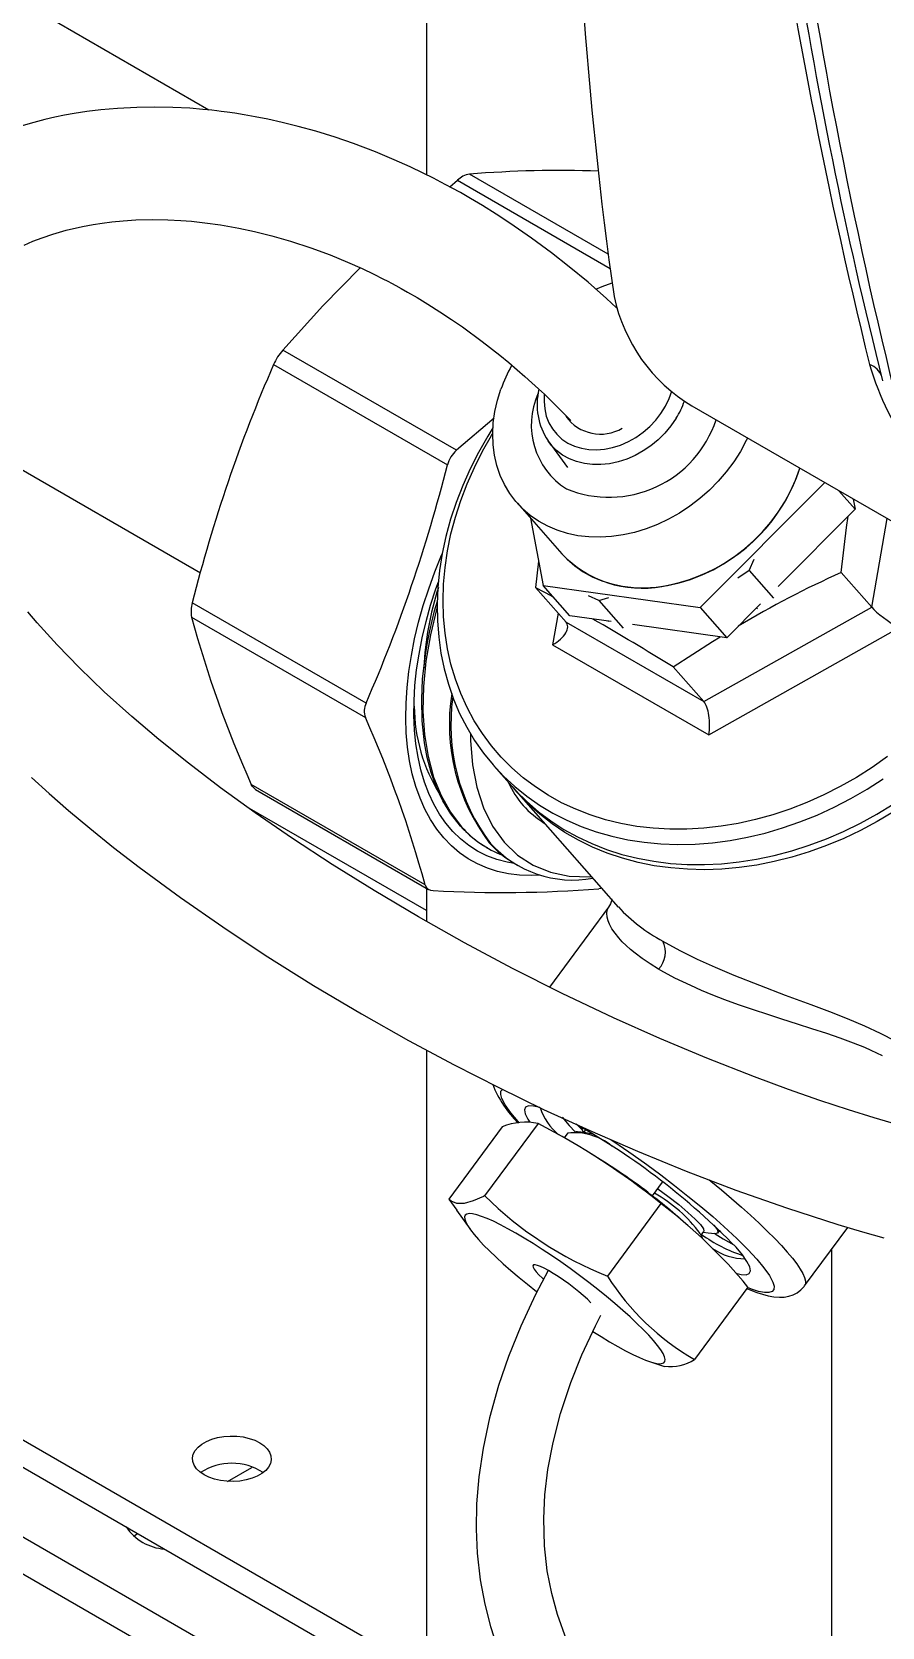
# Model space of a CAD drawing. Header units: millimetres. Extents: x 75 to 2075, y 25 to 1460.
# Drawn here: x 1575.1 to 1629.1, y 646.5 to 747.8 of the extents above; entities that cross this region are included whole.
import ezdxf

# ---------------------------------------------------------------- set-up
doc = ezdxf.new("R2010")
doc.units = ezdxf.units.MM
doc.header["$LTSCALE"] = 5

msp = doc.modelspace()

# ---------------------------------------------------------------- linework, layer by layer
at = {"color": 7, "linetype": 'Continuous', "lineweight": 25}
for p, q in [((1600.177, 935.187), (1600.177, 738.729)), ((1586.359, 742.845), (1491.677, 797.504)), ((1611.705, 733.688), (1602.902, 738.77)), ((1601.648, 737.967), (1602.13, 738.381)), ((1602.13, 738.381), (1611.826, 732.784)), ((1602.075, 721.237), (1591.044, 727.605)), ((1590.464, 726.68), (1601.495, 720.312)), ((1568.416, 723.512), (1585.827, 713.461)), ((1604.455, 723.282), (1602.075, 721.237)), ((1617.017, 724.052), (1705.91, 672.735)), ((1607.934, 721.765), (1607.885, 721.833)), ((1607.934, 721.765), (1609.122, 720.151)), ((1617.531, 711.259), (1625.445, 719.187)), ((1626.344, 718.668), (1627.374, 717.499)), ((1605.935, 717.873), (1608.759, 714.668)), ((1627.374, 717.499), (1622.481, 712.596)), ((1627.252, 718.144), (1627.374, 717.499)), ((1606.768, 716.928), (1607.578, 712.644)), ((1628.428, 711.27), (1629.401, 716.903)), ((1607.282, 714.205), (1607.082, 712.532)), ((1620.646, 713.605), (1620.97, 714.314)), ((1620.646, 713.605), (1619.923, 713.12)), ((1620.646, 713.605), (1622.197, 711.846)), ((1628.428, 711.27), (1626.485, 713.475)), ((1600.768, 712.449), (1600.922, 712.889)), ((1609.025, 710.328), (1607.082, 712.532)), ((1607.578, 712.644), (1617.531, 711.259)), ((1609.272, 710.721), (1607.578, 712.644)), ((1596.336, 705.187), (1585.305, 711.555)), ((1611.11, 711.708), (1610.443, 711.997)), ((1611.11, 711.708), (1611.736, 711.886)), ((1611.11, 711.708), (1612.66, 709.949)), ((1617.531, 711.259), (1619.226, 709.336)), ((1617.773, 705.278), (1628.428, 711.27)), ((1621.367, 711.481), (1619.226, 709.336)), ((1621.174, 711.16), (1621.114, 711.228)), ((1585.256, 710.636), (1596.287, 704.268)), ((1608.517, 710.904), (1608.169, 708.888)), ((1609.025, 710.328), (1617.773, 705.278)), ((1611.888, 710.357), (1609.272, 710.721)), ((1611.719, 710.356), (1611.694, 710.384)), ((1619.226, 709.336), (1613.248, 710.168)), ((1618.084, 703.164), (1630.159, 709.956)), ((1608.169, 708.888), (1618.084, 703.164)), ((1617.773, 705.278), (1615.83, 707.482)), ((1604.451, 701.191), (1605.58, 699.909)), ((1600.076, 693.654), (1589.045, 700.022)), ((1589.305, 699.703), (1600.299, 693.357)), ((1605.863, 699.589), (1612.344, 692.235)), ((1600.177, 692.011), (1588.788, 698.585)), ((1604.008, 696.003), (1604.081, 695.961)), ((1605.834, 694.949), (1605.91, 694.905)), ((1600.177, 693.427), (1600.177, 691.322)), ((1611.721, 692.219), (1607.984, 687.151)), ((1615.167, 690.073), (1615.309, 689.99)), ((1856.166, 489.638), (1512.715, 687.909)), ((1615.036, 688.214), (1614.901, 688.292)), ((1854.146, 488.472), (1510.694, 686.742)), ((1600.177, 683.154), (1600.177, 637.418)), ((1604.982, 678.28), (1601.591, 673.68)), ((1607.253, 678.494), (1603.861, 673.894)), ((1609.144, 677.892), (1608.911, 677.576)), ((1610.238, 678.072), (1610.132, 677.928)), ((1611.365, 676.098), (1610.523, 676.623)), ((1614.514, 673.892), (1615.159, 674.767)), ((1601.591, 673.68), (1602.091, 672.992)), ((1602.074, 672.979), (1602.937, 671.776)), ((1615.048, 673.405), (1611.656, 668.805)), ((1616.785, 671.998), (1615.973, 672.701)), ((1617.595, 671.398), (1617.773, 671.639)), ((1618.657, 671.535), (1618.761, 671.677)), ((1618.764, 671.692), (1618.842, 671.643)), ((1624.167, 668.177), (1626.91, 671.896)), ((1617.706, 671.158), (1617.551, 671.494)), ((1625.891, 636.771), (1625.891, 670.514)), ((1620.573, 668.102), (1617.181, 663.502)), ((1561.263, 666.074), (1600.177, 643.61)), ((1561.263, 664.325), (1600.177, 641.861)), ((1614.334, 663.372), (1615.278, 663.057)), ((1587.536, 655.767), (1589.073, 656.655)), ((1589.073, 656.699), (1589.073, 656.655)), ((1589.073, 656.655), (1589.121, 656.682))]:
    msp.add_line(p, q, dxfattribs=at)
at = {"color": 7, "linetype": 'Continuous', "lineweight": 25, "flags": 128}
for points in [[(1612.229, 730.286), (1611.586, 730.885), (1610.429, 731.903), (1609.235, 732.896), (1608.101, 733.785), (1606.843, 734.715), (1605.461, 735.67), (1604.588, 736.239), (1603.714, 736.782), (1602.955, 737.234), (1602.317, 737.599), (1601.794, 737.889), (1601.398, 738.102), (1601.084, 738.268), (1600.617, 738.509), (1599.962, 738.836), (1599.133, 739.231), (1598.121, 739.686), (1596.924, 740.185), (1595.542, 740.71), (1594.374, 741.112), (1593.15, 741.492), (1592.022, 741.805), (1591.003, 742.058), (1590.094, 742.26), (1589.292, 742.419), (1588.596, 742.542), (1588.006, 742.636), (1587.52, 742.706), (1587.137, 742.757), (1586.854, 742.791), (1586.551, 742.826), (1585.964, 742.885), (1585.137, 742.952), (1584.075, 743.008), (1582.878, 743.031), (1581.78, 743.014), (1580.56, 742.949), (1579.503, 742.854), (1578.598, 742.741), (1577.813, 742.62), (1577.2, 742.509), (1576.586, 742.384), (1575.942, 742.236), (1575.246, 742.056), (1574.428, 741.817)], [(1574.633, 734.269), (1575.189, 734.509), (1575.768, 734.732), (1576.442, 734.961), (1577.298, 735.208), (1578.341, 735.451), (1579.005, 735.575), (1579.579, 735.665), (1580.204, 735.745), (1580.915, 735.813), (1581.714, 735.863), (1582.793, 735.889), (1583.76, 735.872), (1584.581, 735.83), (1585.251, 735.778), (1586.089, 735.689), (1587.092, 735.55), (1588.264, 735.344), (1589.255, 735.133), (1590.344, 734.862), (1591.533, 734.521), (1592.824, 734.097), (1594.052, 733.641), (1595.157, 733.186), (1596.085, 732.771), (1596.833, 732.415), (1597.399, 732.132), (1597.714, 731.97), (1597.948, 731.847), (1598.23, 731.696), (1598.571, 731.509), (1598.972, 731.285), (1599.569, 730.939), (1600.262, 730.52), (1601.024, 730.038), (1601.758, 729.553), (1602.454, 729.071), (1603.713, 728.148), (1604.828, 727.273), (1605.396, 726.805), (1605.923, 726.357), (1606.411, 725.929), (1606.862, 725.524), (1607.275, 725.144), (1607.65, 724.791), (1607.998, 724.457), (1608.409, 724.054), (1608.798, 723.664), (1609.239, 723.211), (1609.322, 723.124)], [(1591.044, 727.605), (1593.579, 730.405), (1595.962, 732.826)], [(1610.927, 731.479), (1611.329, 731.645), (1611.952, 731.865)], [(1620.542, 722.018), (1620.46, 721.849), (1620.092, 721.168), (1619.672, 720.508), (1619.201, 719.875), (1618.683, 719.271), (1618.123, 718.703), (1617.524, 718.175), (1616.89, 717.689), (1616.227, 717.251), (1615.54, 716.862), (1614.833, 716.527), (1614.112, 716.246), (1613.381, 716.024), (1612.648, 715.86), (1611.916, 715.757), (1611.191, 715.715), (1610.479, 715.734), (1609.785, 715.815), (1609.114, 715.956), (1608.471, 716.157), (1607.861, 716.416), (1607.288, 716.732), (1606.757, 717.101), (1606.271, 717.521), (1605.835, 717.99), (1605.45, 718.503), (1605.121, 719.057), (1604.849, 719.647), (1604.637, 720.27), (1604.487, 720.921), (1604.398, 721.594), (1604.373, 722.286), (1604.41, 722.99), (1604.511, 723.702), (1604.673, 724.416), (1604.897, 725.127)], [(1607.645, 724.79), (1607.628, 724.341), (1607.67, 723.866), (1607.774, 723.414), (1607.939, 722.99), (1608.162, 722.6), (1608.44, 722.252), (1608.768, 721.95), (1609.141, 721.698), (1609.555, 721.501), (1610.002, 721.362), (1610.476, 721.282), (1610.97, 721.263), (1611.476, 721.305), (1611.986, 721.407), (1612.493, 721.569), (1612.989, 721.786), (1613.467, 722.058), (1613.918, 722.378), (1614.338, 722.742), (1614.718, 723.145), (1615.054, 723.581), (1615.34, 724.042), (1615.572, 724.523), (1615.738, 724.985)], [(1616.014, 723.27), (1615.681, 722.786), (1615.301, 722.331), (1614.879, 721.911), (1614.419, 721.531), (1613.928, 721.196), (1613.413, 720.91), (1612.88, 720.678), (1612.336, 720.502), (1611.788, 720.384), (1611.243, 720.326), (1610.708, 720.33), (1610.191, 720.394), (1609.699, 720.518), (1609.236, 720.7), (1608.81, 720.938), (1608.426, 721.229), (1608.09, 721.569), (1607.934, 721.765)], [(1604.385, 722.663), (1604.053, 722.126), (1603.47, 721.102), (1602.942, 720.059), (1602.47, 719.001), (1602.056, 717.931), (1601.701, 716.854), (1601.406, 715.771), (1601.173, 714.687), (1601.001, 713.606), (1600.892, 712.529), (1600.847, 711.462), (1600.864, 710.408), (1600.944, 709.369), (1601.087, 708.35), (1601.292, 707.353), (1601.558, 706.381), (1601.886, 705.439), (1602.273, 704.528), (1602.719, 703.652), (1603.222, 702.813), (1603.78, 702.015), (1604.391, 701.259), (1605.055, 700.548), (1605.768, 699.885), (1606.528, 699.272), (1607.334, 698.71), (1608.181, 698.201), (1609.068, 697.747), (1609.992, 697.35), (1610.949, 697.01), (1611.937, 696.73), (1612.953, 696.508), (1613.993, 696.348), (1615.054, 696.248), (1616.132, 696.209), (1617.224, 696.232), (1618.327, 696.316), (1619.438, 696.461), (1620.551, 696.666), (1621.665, 696.932), (1622.774, 697.256), (1623.877, 697.639), (1624.969, 698.078), (1626.047, 698.572), (1627.107, 699.121), (1628.146, 699.721), (1629.16, 700.371)], [(1629.432, 701.784), (1628.456, 701.102), (1627.454, 700.469), (1626.428, 699.886), (1625.381, 699.356), (1624.317, 698.88), (1623.239, 698.46), (1622.152, 698.097), (1621.058, 697.793), (1619.962, 697.547), (1618.866, 697.363), (1617.775, 697.239), (1616.692, 697.176), (1615.621, 697.175), (1614.566, 697.235), (1613.529, 697.356), (1612.515, 697.539), (1611.526, 697.781), (1610.566, 698.083), (1609.638, 698.444), (1608.746, 698.861), (1607.892, 699.335), (1607.079, 699.863), (1606.309, 700.443), (1605.586, 701.074), (1604.912, 701.754), (1604.288, 702.48), (1603.718, 703.25), (1603.202, 704.061), (1602.743, 704.91), (1602.342, 705.796), (1602.001, 706.714), (1601.72, 707.662), (1601.501, 708.636), (1601.344, 709.634), (1601.25, 710.652), (1601.219, 711.687), (1601.251, 712.735), (1601.346, 713.793), (1601.504, 714.857), (1601.724, 715.924), (1602.006, 716.99), (1602.348, 718.052), (1602.75, 719.106), (1603.21, 720.148), (1603.726, 721.176), (1604.298, 722.185), (1604.373, 722.309)], [(1608.759, 714.668), (1609.096, 714.316), (1609.581, 713.896), (1610.113, 713.527), (1610.685, 713.211), (1611.295, 712.952), (1611.938, 712.751), (1612.609, 712.61), (1613.303, 712.529), (1614.015, 712.51), (1614.74, 712.552), (1615.472, 712.655), (1616.206, 712.819), (1616.936, 713.042), (1617.657, 713.322), (1618.364, 713.657), (1619.052, 714.046), (1619.715, 714.485), (1620.348, 714.97), (1620.947, 715.499), (1621.507, 716.067), (1622.025, 716.67), (1622.496, 717.303), (1622.917, 717.963), (1623.284, 718.644), (1623.596, 719.34), (1623.849, 720.048), (1623.865, 720.099)], [(1626.485, 713.475), (1626.827, 716.342), (1626.937, 717.061)], [(1607.351, 694.26), (1606.807, 694.238), (1606.075, 694.261), (1605.368, 694.346), (1604.686, 694.493), (1604.033, 694.7), (1603.411, 694.969), (1602.821, 695.297), (1602.265, 695.683), (1601.747, 696.127), (1601.266, 696.626), (1600.826, 697.18), (1600.427, 697.785), (1600.07, 698.441), (1599.758, 699.144), (1599.491, 699.893), (1599.269, 700.685), (1599.094, 701.517), (1598.967, 702.386), (1598.887, 703.29), (1598.855, 704.226), (1598.872, 705.189), (1598.936, 706.178), (1599.048, 707.189), (1599.208, 708.217), (1599.414, 709.261), (1599.667, 710.315), (1599.965, 711.378), (1600.307, 712.444), (1600.692, 713.511), (1601.12, 714.575), (1601.177, 714.709)], [(1605.742, 694.99), (1605.283, 695.075), (1604.629, 695.253), (1604.005, 695.491), (1603.412, 695.79), (1602.854, 696.147), (1602.331, 696.562), (1601.846, 697.034), (1601.4, 697.56), (1600.995, 698.139), (1600.633, 698.768), (1600.314, 699.446), (1600.04, 700.171), (1599.812, 700.939), (1599.631, 701.747), (1599.496, 702.594), (1599.409, 703.476), (1599.371, 704.39), (1599.38, 705.333), (1599.437, 706.301), (1599.543, 707.291), (1599.695, 708.3), (1599.895, 709.323), (1600.141, 710.359), (1600.432, 711.402), (1600.768, 712.449)], [(1607.082, 712.532), (1608.095, 711.988), (1608.212, 711.924)], [(1602.322, 697.378), (1601.713, 698.151), (1601.204, 698.987), (1600.79, 699.871), (1600.462, 700.787), (1600.215, 701.721), (1600.039, 702.661), (1599.892, 704.06), (1599.863, 705.416), (1599.925, 706.706), (1600.055, 707.908), (1600.147, 708.526), (1600.256, 709.148), (1600.383, 709.776), (1600.527, 710.407), (1600.687, 711.041), (1600.857, 711.65)], [(1600.856, 711.328), (1600.822, 711.218), (1600.414, 709.523), (1600.13, 707.856), (1599.972, 706.234), (1599.942, 704.672), (1600.041, 703.185), (1600.267, 701.786), (1600.62, 700.49), (1601.095, 699.309), (1601.689, 698.254), (1602.396, 697.335)], [(1630.027, 678.427), (1628.58, 678.855), (1626.952, 679.362), (1625.144, 679.957), (1623.157, 680.648), (1620.995, 681.443), (1617.971, 682.629), (1614.975, 683.888), (1612.038, 685.201), (1608.783, 686.748), (1605.628, 688.341), (1602.582, 689.967), (1599.654, 691.616), (1596.854, 693.275), (1594.19, 694.936), (1591.669, 696.586), (1589.297, 698.217), (1587.089, 699.814), (1585.054, 701.366), (1583.183, 702.873), (1581.468, 704.332), (1579.719, 705.91), (1578.142, 707.429), (1576.72, 708.893), (1576.083, 709.584), (1575.464, 710.28), (1574.863, 710.981)], [(1615.83, 707.482), (1618.329, 709.104), (1618.815, 709.393)], [(1602.965, 703.278), (1602.956, 702.817), (1603.079, 701.273), (1603.357, 699.838), (1603.782, 698.539), (1604.366, 697.37), (1605.093, 696.363), (1605.949, 695.535), (1606.937, 694.889), (1608.038, 694.439), (1609.232, 694.191), (1610.528, 694.152), (1610.641, 694.167)], [(1575.094, 700.46), (1576.209, 699.45), (1577.443, 698.375), (1578.804, 697.233), (1580.305, 696.025), (1581.93, 694.767), (1584.556, 692.831), (1587.232, 690.968), (1589.932, 689.183), (1593, 687.261), (1596.04, 685.455), (1599.025, 683.771), (1601.934, 682.211), (1604.753, 680.772), (1607.604, 679.388), (1610.54, 678.037), (1613.555, 676.726), (1616.645, 675.465), (1619.803, 674.263), (1623.022, 673.131), (1626.281, 672.084), (1627.837, 671.62), (1629.191, 671.236)], [(1589.306, 699.703), (1589.106, 699.906), (1589.045, 700.022)], [(1605.58, 699.909), (1605.847, 699.616), (1606.535, 698.929), (1607.272, 698.29), (1608.055, 697.702), (1608.882, 697.167), (1609.749, 696.685), (1610.655, 696.26), (1611.596, 695.891), (1612.569, 695.581), (1613.572, 695.33), (1614.6, 695.139), (1615.651, 695.008), (1616.721, 694.939), (1617.806, 694.931), (1618.905, 694.984), (1620.012, 695.099), (1621.124, 695.274), (1622.238, 695.51), (1623.35, 695.805), (1624.457, 696.158), (1625.554, 696.569), (1626.64, 697.036), (1627.709, 697.558), (1628.759, 698.132), (1629.786, 698.758)], [(1629.814, 698.276), (1628.781, 697.663), (1627.726, 697.102), (1626.652, 696.594), (1625.563, 696.141), (1624.463, 695.744), (1623.355, 695.405), (1622.242, 695.125), (1621.128, 694.904), (1620.017, 694.744), (1618.911, 694.645), (1617.816, 694.607), (1616.734, 694.63), (1615.668, 694.715), (1614.623, 694.86), (1613.601, 695.066), (1612.606, 695.332), (1611.64, 695.657), (1610.708, 696.04), (1609.811, 696.48), (1608.954, 696.975), (1608.138, 697.524), (1607.366, 698.125), (1606.641, 698.776), (1605.965, 699.474), (1605.723, 699.75)], [(1611.283, 693.439), (1611.216, 693.411), (1611.105, 693.393)], [(1614.901, 688.292), (1614.362, 688.625), (1613.865, 688.962), (1613.411, 689.301), (1613.117, 689.544), (1612.844, 689.789), (1612.594, 690.035), (1612.369, 690.281), (1612.139, 690.567), (1611.943, 690.858), (1611.786, 691.147), (1611.696, 691.365), (1611.632, 691.602), (1611.609, 691.845), (1611.632, 692.025), (1611.693, 692.176), (1611.726, 692.216)], [(1611.947, 692.714), (1611.938, 692.72), (1611.914, 692.627), (1611.852, 692.443), (1611.721, 692.22)], [(1615.309, 689.99), (1616.284, 689.457), (1617.354, 688.926), (1618.484, 688.412), (1619.681, 687.906), (1621.298, 687.267), (1622.941, 686.649), (1624.558, 686.051), (1625.744, 685.605), (1626.881, 685.159), (1627.969, 684.701), (1628.972, 684.235), (1629.918, 683.735), (1630.749, 683.218), (1631.478, 682.666), (1632.076, 682.091), (1632.538, 681.497), (1632.864, 680.885), (1633.05, 680.277), (1633.103, 679.668), (1632.979, 678.906), (1632.649, 678.211), (1632.296, 677.802)], [(1629.107, 682.783), (1628.76, 682.959), (1628.387, 683.134), (1627.988, 683.309), (1627.277, 683.597), (1626.432, 683.908), (1625.573, 684.204), (1624.636, 684.51), (1623.727, 684.8), (1622.732, 685.116), (1621.83, 685.406), (1620.92, 685.708), (1619.981, 686.033), (1619.115, 686.349), (1618.347, 686.645), (1617.622, 686.944), (1616.941, 687.243), (1615.94, 687.724), (1615.036, 688.214)], [(1606.055, 678.541), (1605.98, 678.621), (1605.521, 679.173), (1605.173, 679.666), (1604.953, 680.084), (1604.881, 680.342), (1604.897, 680.539), (1604.991, 680.656)], [(1607.367, 679.503), (1606.965, 679.601), (1606.652, 679.614), (1606.456, 679.535), (1606.382, 679.366), (1606.43, 679.109), (1606.601, 678.768), (1606.735, 678.574)], [(1608.778, 678.9), (1609.226, 678.365), (1609.596, 677.962)], [(1609.761, 678.385), (1609.858, 678.285), (1610.055, 678.093)], [(1609.957, 678.305), (1610.102, 677.99), (1610.131, 677.928)], [(1610.488, 677.88), (1610.505, 677.88), (1610.712, 677.829)], [(1611.889, 677.45), (1612.406, 677.107), (1613.28, 676.504), (1614.156, 675.878), (1615.045, 675.221), (1615.918, 674.554), (1616.766, 673.884), (1617.579, 673.217), (1618.335, 672.576), (1619.041, 671.95), (1619.863, 671.186), (1620.561, 670.491), (1621.133, 669.874), (1621.592, 669.322), (1621.94, 668.829), (1622.16, 668.411), (1622.232, 668.153), (1622.216, 667.956), (1622.108, 667.822), (1621.909, 667.756), (1621.622, 667.758), (1621.248, 667.831), (1620.803, 667.967), (1620.546, 668.066)], [(1618.111, 674.907), (1618.212, 674.825), (1618.886, 674.271), (1619.535, 673.724), (1620.155, 673.186), (1620.742, 672.661), (1621.292, 672.151), (1621.803, 671.659), (1622.271, 671.19), (1622.694, 670.744), (1623.07, 670.324), (1623.396, 669.934), (1623.67, 669.575), (1623.891, 669.249), (1624.058, 668.958), (1624.169, 668.704), (1624.225, 668.488), (1624.224, 668.312), (1624.167, 668.177)], [(1603.861, 673.894), (1603.795, 673.862), (1603.138, 673.577), (1602.568, 673.42), (1602.1, 673.413), (1601.74, 673.556), (1601.591, 673.68)], [(1614.849, 674.347), (1615.488, 673.879), (1616.178, 673.342), (1616.768, 672.846), (1617.23, 672.418), (1617.559, 672.067), (1617.747, 671.805), (1617.779, 671.65), (1617.765, 671.645)], [(1610.727, 665.288), (1611.249, 664.959), (1611.794, 664.629), (1612.315, 664.329), (1612.806, 664.06), (1613.264, 663.827), (1613.683, 663.63), (1614.061, 663.471), (1614.394, 663.352), (1614.679, 663.274), (1614.914, 663.238), (1615.096, 663.243), (1615.224, 663.29), (1615.298, 663.379), (1615.315, 663.508), (1615.277, 663.677), (1615.182, 663.884), (1615.034, 664.127), (1614.831, 664.404), (1614.577, 664.712), (1614.274, 665.05), (1613.923, 665.413), (1613.53, 665.799), (1613.095, 666.205), (1612.625, 666.626), (1612.122, 667.06), (1611.591, 667.501), (1611.037, 667.947), (1610.465, 668.394), (1609.879, 668.837), (1609.285, 669.273), (1608.689, 669.697), (1608.094, 670.107), (1607.507, 670.498), (1606.933, 670.867), (1606.377, 671.211), (1605.843, 671.527), (1605.336, 671.812), (1604.861, 672.063), (1604.423, 672.278), (1604.024, 672.456), (1603.668, 672.595), (1603.358, 672.694), (1603.098, 672.751), (1602.889, 672.767), (1602.734, 672.74), (1602.633, 672.672), (1602.588, 672.563), (1602.598, 672.414), (1602.665, 672.226), (1602.786, 672.001), (1602.962, 671.741), (1603.191, 671.447), (1603.47, 671.124), (1603.797, 670.773), (1604.169, 670.398), (1604.584, 670.002), (1605.037, 669.588), (1605.524, 669.16), (1606.041, 668.722), (1606.584, 668.278), (1607.148, 667.831), (1607.148, 667.831)], [(1617.74, 671.595), (1618.05, 671.554), (1618.471, 671.498)], [(1618.407, 672.054), (1618.418, 672.042), (1618.631, 671.733), (1618.664, 671.548), (1618.52, 671.493), (1618.459, 671.508)], [(1618.485, 671.491), (1619.002, 671.171), (1619.685, 670.777)], [(1619.807, 668.977), (1620.148, 668.894), (1620.462, 668.881), (1620.657, 668.96), (1620.731, 669.129), (1620.683, 669.386), (1620.513, 669.727), (1620.223, 670.144), (1619.819, 670.632)], [(1607.89, 669.162), (1607.087, 667.627), (1606.153, 665.612), (1605.376, 663.687), (1604.743, 661.849), (1604.171, 659.811), (1603.759, 657.883), (1603.491, 656.063), (1603.352, 654.346), (1603.324, 652.731), (1603.394, 651.215), (1603.586, 649.524), (1603.874, 647.967), (1604.237, 646.541), (1604.655, 645.24)], [(1610.603, 667.106), (1610.596, 667.113), (1610.379, 667.327), (1610.124, 667.56), (1609.836, 667.805), (1609.524, 668.055), (1609.196, 668.304), (1608.862, 668.544), (1608.53, 668.77), (1608.21, 668.974), (1607.91, 669.152), (1607.638, 669.299), (1607.402, 669.41), (1607.208, 669.483), (1607.062, 669.516), (1606.967, 669.507), (1606.927, 669.457), (1606.941, 669.367), (1607.011, 669.24), (1607.133, 669.079), (1607.305, 668.889), (1607.522, 668.675), (1607.583, 668.617)], [(1620.508, 668.014), (1620.751, 667.912), (1621.128, 667.769), (1621.491, 667.649), (1621.848, 667.554), (1622.21, 667.486), (1622.567, 667.456), (1622.881, 667.469), (1623.165, 667.519), (1623.435, 667.607), (1623.692, 667.739), (1623.932, 667.918), (1624.144, 668.146), (1624.166, 668.18)], [(1609.066, 645.704), (1608.481, 647.306), (1608.115, 648.638), (1607.831, 650.092), (1607.654, 651.678), (1607.607, 653.409), (1607.682, 654.906), (1607.873, 656.512), (1608.2, 658.233), (1608.682, 660.078), (1609.34, 662.052), (1610.039, 663.801), (1610.89, 665.65), (1611.241, 666.322)], [(1589.582, 658.222), (1589.849, 658.04), (1590.06, 657.835), (1590.211, 657.613), (1590.295, 657.38), (1590.312, 657.142), (1590.261, 656.905), (1590.143, 656.677), (1589.962, 656.463), (1589.722, 656.269), (1589.43, 656.1), (1589.094, 655.962), (1588.723, 655.857), (1588.327, 655.789), (1587.918, 655.759), (1587.505, 655.769), (1587.101, 655.818), (1586.716, 655.905), (1586.362, 656.027), (1586.047, 656.181), (1585.78, 656.363), (1585.568, 656.567), (1585.418, 656.79), (1585.334, 657.023), (1585.317, 657.261), (1585.368, 657.498), (1585.485, 657.726), (1585.667, 657.94), (1585.907, 658.134), (1586.199, 658.303), (1586.535, 658.441), (1586.906, 658.546), (1587.301, 658.614), (1587.711, 658.643), (1588.124, 658.633), (1588.528, 658.585), (1588.912, 658.498), (1589.267, 658.376), (1589.582, 658.222)], [(1581.583, 652.281), (1581.668, 652.35), (1581.819, 652.458)]]:
    msp.add_lwpolyline(points, dxfattribs=at)
at = {"color": 7, "linetype": 'Continuous', "lineweight": 25}
for centre, radius, start, end in [((1954.611, 807.475), 336.167, 181.38588, 193.90712), ((1957.779, 805.347), 337.63, 181.263, 193.7887), ((1925.581, 800.318), 305.724, 188.7426, 194.13773), ((1603.134, 737.349), 1.44, 99.28598, 134.21535), ((1608.665, 668.322), 70.684, 88.03389, 94.67654), ((1622.554, 733.223), 10.713, 191.99137, 238.87698), ((1593.812, 725.225), 3.651, 139.30308, 156.50291), ((1679.372, 687.909), 96.994, 156.43882, 165.88951), ((1614.48, 721.676), 10.186, 150.99875, 160.19578), ((1644.893, 731.44), 17.265, 196.0116, 238.39697), ((1627.939, 725.551), 1.183, 17.81648, 72.34865), ((1611.645, 722.851), 4.825, 155.87533, 237.42424), ((1611.266, 724.124), 4.078, 165.98256, 214.02249), ((1611.153, 726.302), 5.729, 328.05146, 340.26392), ((1611.214, 724.957), 2.694, 215.4646, 300.90367), ((1611.752, 725.413), 7.158, 247.80171, 341.72144), ((1603.22, 719.875), 1.779, 130.03262, 165.77337), ((1507.427, 743.959), 96.994, 336.43882, 345.88951), ((1614.232, 723.095), 10.089, 328.01025, 342.72246), ((1613.316, 723.567), 11.116, 279.32287, 328.45055), ((1613.846, 719.492), 7.011, 223.48222, 280.4374), ((1652.696, 655.247), 63.856, 114.23455, 120.83809), ((1619.428, 706.564), 19.444, 162.11517, 177.45252), ((1587.271, 710.99), 2.047, 163.95618, 189.94984), ((1655.67, 729.791), 72.973, 195.21834, 204.07615), ((1526.981, 564.162), 168.626, 58.20382, 60.2191), ((1597.42, 704.669), 1.202, 154.43577, 199.47024), ((1610.037, 705.038), 10.645, 180.26434, 212.10528), ((1614.12, 703.86), 12.499, 171.10436, 217.09322), ((1614.238, 703.803), 12.525, 171.87729, 216.9215), ((1529.662, 674.499), 72.973, 15.21834, 24.07615), ((1610.684, 702.546), 5.833, 204.18379, 238.59409), ((1607.081, 701.543), 6.324, 221.19595, 240.98249), ((1607.361, 701.714), 6.62, 221.41526, 249.259), ((1608.714, 700.276), 6.038, 220.90367, 241.6088), ((1609.479, 701.045), 7.094, 222.21078, 280.17767), ((1600.566, 693.786), 0.507, 195.0451, 272.40829), ((1604.972, 773.849), 80.69, 266.88479, 274.35944), ((1620.263, 699.62), 10.822, 223.0045, 241.90997), ((1613.778, 689.37), 1.557, 316.18551, 26.81168), ((1610.596, 683.366), 6.669, 201.0942, 226.42917), ((1611.158, 680.806), 3.998, 199.02152, 229.31024), ((1606.472, 674.628), 3.944, 78.57839, 112.18841), ((1585.194, 636.191), 47.709, 51.26313, 62.46082), ((1609.546, 674.125), 3.781, 50.93876, 95.97197), ((1616.829, 728.764), 51.274, 261.93893, 262.89421), ((1587.595, 639.22), 45.001, 44.26832, 60.64952), ((1590.774, 643.353), 38.681, 51.96229, 57.83854), ((1620.264, 690.505), 23.344, 225.36064, 248.36331), ((1593.058, 646.133), 35.084, 49.22257, 52.10236), ((1610.231, 666.146), 9.062, 36.22149, 60.88376), ((1595.432, 647.439), 32.542, 39.41642, 52.93072), ((1623.343, 679.391), 9.785, 234.27907, 251.55801), ((1620.428, 673.62), 3.721, 235.7345, 269.63522), ((1625.202, 677.388), 16.036, 212.35895, 239.98819), ((1615.629, 665.942), 2.891, 263.25726, 302.45602), ((1587.814, 653.25), 3.663, 57.12654, 122.87346), ((1583.79, 654.725), 3.268, 214.47578, 265.52959)]:
    msp.add_arc(centre, radius, start, end, dxfattribs=at)
for centre, major_axis, ratio, start_param, end_param in [((1828.753, 905.962), (152.544, 283.033), 0.5568908, 2.1836472, 2.4960268), ((1629.594, 710.597), (1.289, -0.91), 0.1475195, 3.6963497, 5.267146), ((1607.604, 709.529), (1.488, 0.697), 0.5045107, 4.8587298, 6.4295262), ((1617.519, 703.805), (0.009, 1.606), 0.3856968, 4.3039728, 5.8747692)]:
    msp.add_ellipse(centre, major_axis=major_axis, ratio=ratio, start_param=start_param, end_param=end_param, dxfattribs=at)

doc.saveas('drawing.dxf')
